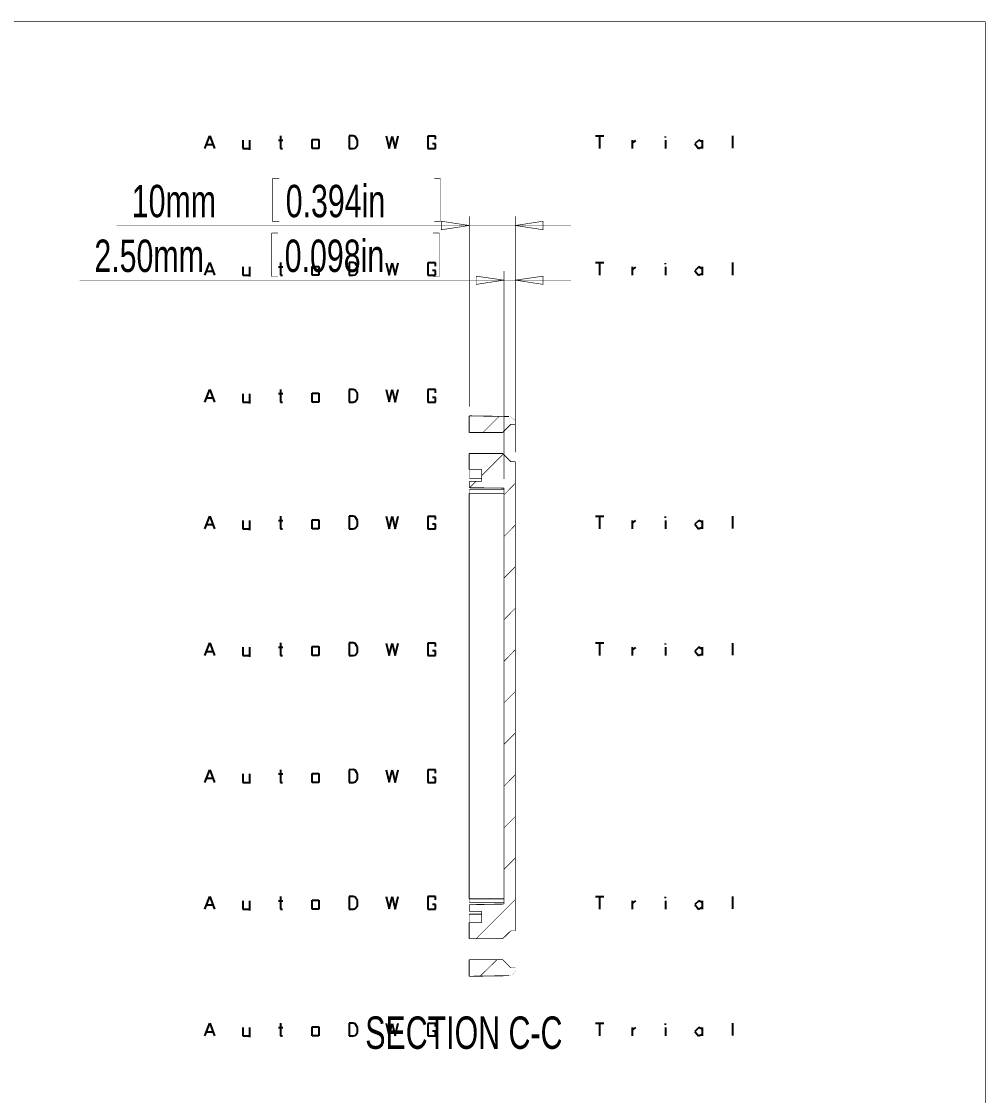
# Model space of a CAD drawing. Extents: x 5 to 426, y 3 to 277.
# Drawn here: x 322.3 to 426.3, y 160.7 to 276.6 of the extents above; entities that cross this region are included whole.
import ezdxf

# ---------------------------------------------------------------- set-up
doc = ezdxf.new("R2010")
doc.units = 0
doc.header["$MEASUREMENT"] = 0
for name, color, linetype in [('at_Entity', 7, 'Continuous'), ('at_Rect', 7, 'Continuous'), ('at_Solid', 7, 'Continuous'), ('at_Text', 7, 'Continuous')]:
    doc.layers.add(name, color=color, linetype=linetype)

msp = doc.modelspace()

# ---------------------------------------------------------------- linework, layer by layer
at = {"color": 28}
for p, q in [((342.08, 262.93), (342.6, 264.3)), ((342.27, 263.38), (342.92, 263.38)), ((342.6, 264.3), (343.12, 262.93)), ((346.18, 263.83), (346.18, 262.93)), ((346.9, 263.83), (346.9, 262.79)), ((350.02, 263.84), (350.48, 263.84)), ((350.22, 264.29), (350.22, 262.93)), ((353.67, 263.9), (354.38, 263.9)), ((353.67, 262.93), (353.67, 263.9)), ((354.38, 263.9), (354.38, 262.93)), ((358.1, 264.3), (357.65, 264.29)), ((357.65, 264.29), (357.65, 262.93)), ((358.31, 264.23), (358.1, 264.3)), ((358.3, 262.98), (358.54, 263.3)), ((358.54, 263.84), (358.31, 264.23)), ((358.54, 263.3), (358.54, 263.84)), ((361.63, 264.29), (361.96, 262.94)), ((361.96, 262.94), (362.28, 264.28)), ((362.28, 264.28), (362.61, 262.93)), ((362.61, 262.93), (362.93, 264.29)), ((366.98, 264.27), (366.15, 264.27)), ((366.15, 264.27), (366.15, 262.93)), ((366.98, 263.44), (366.65, 263.44)), ((366.97, 263.93), (366.98, 264.27)), ((366.97, 262.93), (366.98, 263.44)), ((346.18, 262.93), (346.9, 262.93)), ((350.22, 262.93), (350.44, 262.93)), ((354.38, 262.93), (353.67, 262.93)), ((357.65, 262.93), (358.09, 262.93)), ((358.09, 262.93), (358.3, 262.98)), ((366.15, 262.93), (366.97, 262.93)), ((342.08, 221.87), (342.6, 223.24)), ((342.6, 223.24), (343.12, 221.87)), ((346.18, 222.78), (346.18, 221.87)), ((346.9, 222.78), (346.9, 221.74)), ((350.02, 222.79), (350.48, 222.79)), ((350.22, 223.24), (350.22, 221.87)), ((353.67, 222.85), (354.38, 222.85)), ((353.67, 221.87), (353.67, 222.85)), ((354.38, 222.85), (354.38, 221.87)), ((358.1, 223.25), (357.65, 223.24)), ((357.65, 223.24), (357.65, 221.87)), ((358.31, 223.17), (358.1, 223.25)), ((358.54, 222.79), (358.31, 223.17)), ((358.54, 222.25), (358.54, 222.79)), ((361.63, 223.24), (361.96, 221.89)), ((361.96, 221.89), (362.28, 223.23)), ((362.28, 223.23), (362.61, 221.88)), ((362.61, 221.88), (362.93, 223.24)), ((366.98, 223.22), (366.15, 223.22)), ((366.15, 223.22), (366.15, 221.87)), ((366.97, 222.88), (366.98, 223.22)), ((342.27, 222.33), (342.92, 222.33)), ((346.18, 221.87), (346.9, 221.87)), ((350.22, 221.87), (350.44, 221.87)), ((354.38, 221.87), (353.67, 221.87)), ((357.65, 221.87), (358.09, 221.87)), ((358.09, 221.87), (358.3, 221.93)), ((358.3, 221.93), (358.54, 222.25)), ((366.15, 221.87), (366.97, 221.87)), ((366.98, 222.39), (366.65, 222.39)), ((366.97, 221.87), (366.98, 222.39)), ((342.08, 180.82), (342.6, 182.19)), ((342.6, 182.19), (343.12, 180.82)), ((350.22, 182.19), (350.22, 180.82)), ((358.1, 182.2), (357.65, 182.19)), ((357.65, 182.19), (357.65, 180.82)), ((358.31, 182.12), (358.1, 182.2)), ((358.54, 181.74), (358.31, 182.12)), ((361.63, 182.18), (361.96, 180.84)), ((361.96, 180.84), (362.28, 182.18)), ((362.28, 182.18), (362.61, 180.82)), ((362.61, 180.82), (362.93, 182.18)), ((366.98, 182.17), (366.15, 182.17)), ((366.15, 182.17), (366.15, 180.82)), ((366.97, 181.82), (366.98, 182.17)), ((342.27, 181.28), (342.92, 181.28)), ((346.18, 181.73), (346.18, 180.82)), ((346.9, 181.73), (346.9, 180.69)), ((350.02, 181.73), (350.48, 181.73)), ((353.67, 181.79), (354.38, 181.79)), ((353.67, 180.82), (353.67, 181.79)), ((354.38, 181.79), (354.38, 180.82)), ((358.09, 180.82), (358.3, 180.88)), ((358.3, 180.88), (358.54, 181.19)), ((358.54, 181.19), (358.54, 181.74)), ((366.98, 181.34), (366.65, 181.34)), ((366.97, 180.82), (366.98, 181.34)), ((346.18, 180.82), (346.9, 180.82)), ((350.22, 180.82), (350.44, 180.82)), ((354.38, 180.82), (353.67, 180.82)), ((357.65, 180.82), (358.09, 180.82)), ((366.15, 180.82), (366.97, 180.82))]:
    msp.add_line(p, q, dxfattribs=at)
at = {"layer": 'at_Entity', "color": 28}
for p, q in [((384.24, 250.61), (385.14, 250.61)), ((384.69, 250.61), (384.69, 249.24)), ((391.79, 250.44), (391.79, 250.56)), ((399.03, 250.61), (399.02, 249.27)), ((388.2, 250.15), (388.2, 249.24)), ((388.21, 249.84), (388.6, 250.13)), ((391.79, 250.15), (391.79, 249.24)), ((395.39, 250.15), (394.98, 249.74)), ((394.98, 249.74), (395.38, 249.24)), ((395.38, 249.24), (395.77, 249.44)), ((395.77, 249.95), (395.39, 250.15)), ((395.76, 250.15), (395.76, 249.25)), ((384.24, 209.56), (385.14, 209.56)), ((384.69, 209.56), (384.69, 208.19)), ((388.2, 209.09), (388.2, 208.19)), ((388.21, 208.79), (388.6, 209.08)), ((391.79, 209.39), (391.79, 209.51)), ((391.79, 209.1), (391.79, 208.19)), ((395.39, 209.09), (394.98, 208.68)), ((395.77, 208.9), (395.39, 209.09)), ((395.76, 209.1), (395.76, 208.2)), ((399.03, 209.55), (399.02, 208.22)), ((394.98, 208.68), (395.38, 208.19)), ((395.38, 208.19), (395.77, 208.39)), ((384.24, 168.51), (385.14, 168.51)), ((384.69, 168.51), (384.69, 167.14)), ((391.79, 168.33), (391.79, 168.46)), ((399.03, 168.5), (399.02, 167.17)), ((388.2, 168.04), (388.2, 167.14)), ((388.21, 167.74), (388.6, 168.03)), ((391.79, 168.05), (391.79, 167.14)), ((395.39, 168.04), (394.98, 167.63)), ((394.98, 167.63), (395.38, 167.14)), ((395.38, 167.14), (395.77, 167.33)), ((395.77, 167.85), (395.39, 168.04)), ((395.76, 168.05), (395.76, 167.15))]:
    msp.add_line(p, q, dxfattribs=at)
at = {"layer": 'at_Entity', "color": 9}
for points in [[(426.32, 276.61, 0.0636, 0.0636, 0), (4.8, 276.61, 0.0636, 0.0636, 0)], [(426.32, 276.61, 0.0636, 0.0636, 0), (426.32, 2.93, 0.0636, 0.0636, 0)]]:
    msp.add_lwpolyline(points, format="xyseb", dxfattribs=at)
at = {"layer": 'at_Entity', "color": 0}
for points in [[(349.4, 259.7, 0.0636, 0.0636, 0), (349.4, 255.04, 0.0636, 0.0636, 0)], [(349.4, 259.7, 0.0636, 0.0636, 0), (350.11, 259.7, 0.0636, 0.0636, 0)], [(367.51, 259.7, 0.0636, 0.0636, 0), (366.84, 259.7, 0.0636, 0.0636, 0)], [(367.51, 259.7, 0.0636, 0.0636, 0), (367.51, 255.04, 0.0636, 0.0636, 0)], [(349.4, 255.04, 0.0636, 0.0636, 0), (350.11, 255.04, 0.0636, 0.0636, 0)], [(367.51, 255.04, 0.0636, 0.0636, 0), (366.84, 255.04, 0.0636, 0.0636, 0)], [(370.61, 254.62, 0.0636, 0.0636, 0), (367.61, 254.16, 0.0636, 0.0636, 0), (367.61, 255.08, 0.0636, 0.0636, 0)], [(370.61, 235.06, 0.0636, 0.0636, 0), (370.61, 255.61, 0.0636, 0.0636, 0)], [(375.59, 230.12, 0.0636, 0.0636, 0), (375.59, 255.61, 0.0636, 0.0636, 0)], [(375.59, 254.62, 0.0636, 0.0636, 0), (378.59, 255.08, 0.0636, 0.0636, 0), (378.59, 254.16, 0.0636, 0.0636, 0)], [(370.61, 254.62, 0.0636, 0.0636, 0), (332.56, 254.62, 0.0636, 0.0636, 0)], [(375.59, 254.62, 0.0636, 0.0636, 0), (370.61, 254.62, 0.0636, 0.0636, 0)], [(375.59, 254.62, 0.0636, 0.0636, 0), (381.59, 254.62, 0.0636, 0.0636, 0)], [(349.29, 253.81, 0.0636, 0.0636, 0), (349.29, 249.11, 0.0636, 0.0636, 0)], [(349.29, 253.81, 0.0636, 0.0636, 0), (349.96, 253.81, 0.0636, 0.0636, 0)], [(367.4, 253.81, 0.0636, 0.0636, 0), (366.7, 253.81, 0.0636, 0.0636, 0)], [(367.4, 253.81, 0.0636, 0.0636, 0), (367.4, 249.11, 0.0636, 0.0636, 0)], [(374.36, 227.26, 0.0636, 0.0636, 0), (374.36, 249.71, 0.0636, 0.0636, 0)], [(375.59, 230.12, 0.0636, 0.0636, 0), (375.59, 249.71, 0.0636, 0.0636, 0)], [(374.36, 248.72, 0.0636, 0.0636, 0), (328.54, 248.72, 0.0636, 0.0636, 0)], [(349.29, 249.11, 0.0636, 0.0636, 0), (349.96, 249.11, 0.0636, 0.0636, 0)], [(367.4, 249.11, 0.0636, 0.0636, 0), (366.7, 249.11, 0.0636, 0.0636, 0)], [(374.36, 248.72, 0.0636, 0.0636, 0), (371.36, 248.26, 0.0636, 0.0636, 0), (371.36, 249.15, 0.0636, 0.0636, 0)], [(375.59, 248.72, 0.0636, 0.0636, 0), (374.36, 248.72, 0.0636, 0.0636, 0)], [(375.59, 248.72, 0.0636, 0.0636, 0), (378.59, 249.15, 0.0636, 0.0636, 0), (378.59, 248.26, 0.0636, 0.0636, 0)], [(375.59, 248.72, 0.0636, 0.0636, 0), (381.59, 248.72, 0.0636, 0.0636, 0)], [(370.61, 234.07, 0.0883, 0.0883, 0), (374.89, 234, 0.0883, 0.0883, 0)], [(370.61, 232.27, 0.0883, 0.0883, 0), (370.61, 234.07, 0.0883, 0.0883, 0)], [(372.1, 232.27, 0.0636, 0.0636, 0), (373.83, 234, 0.0636, 0.0636, 0)], [(375.1, 233.16, 0.0883, 0.0883, 0), (374.22, 232.27, 0.0883, 0.0883, 0)], [(375.59, 233.23, 0.0127, 0.0127, 0), (375.59, 233.37, 0.0127, 0.0127, 0), (375.56, 233.51, 0.0127, 0.0127, 0), (375.49, 233.65, 0.0127, 0.0127, 0), (375.38, 233.76, 0.0127, 0.0127, 0), (375.27, 233.86, 0.0127, 0.0127, 0), (375.17, 233.93, 0.0127, 0.0127, 0), (375.03, 233.97, 0.0127, 0.0127, 0), (374.89, 234, 0.0127, 0.0127, 0)], [(375.59, 233.16, 0.0494, 0.0494, 0), (375.1, 233.16, 0.0494, 0.0494, 0)], [(375.1, 229.13, 0.00353, 0.00353, 0), (375.1, 229.17, 0.00353, 0.00353, 0), (375.1, 229.24, 0.00353, 0.00353, 0), (375.1, 229.38, 0.00353, 0.00353, 0), (375.1, 229.56, 0.00353, 0.00353, 0), (375.1, 229.77, 0.00353, 0.00353, 0), (375.1, 230.05, 0.00353, 0.00353, 0), (375.1, 230.33, 0.00353, 0.00353, 0), (375.1, 230.65, 0.00353, 0.00353, 0), (375.1, 230.97, 0.00353, 0.00353, 0), (375.1, 231.29, 0.00353, 0.00353, 0), (375.1, 231.64, 0.00353, 0.00353, 0), (375.1, 231.96, 0.00353, 0.00353, 0), (375.1, 232.24, 0.00353, 0.00353, 0), (375.1, 232.49, 0.00353, 0.00353, 0), (375.1, 232.73, 0.00353, 0.00353, 0), (375.1, 232.91, 0.00353, 0.00353, 0), (375.1, 233.02, 0.00353, 0.00353, 0), (375.1, 233.12, 0.00353, 0.00353, 0), (375.1, 233.16, 0.00353, 0.00353, 0)], [(375.59, 233.16, 0.00706, 0.00706, 0), (375.59, 233.23, 0.00706, 0.00706, 0)], [(375.59, 229.13, 0.00353, 0.00353, 0), (375.59, 229.17, 0.00353, 0.00353, 0), (375.59, 229.24, 0.00353, 0.00353, 0), (375.59, 229.38, 0.00353, 0.00353, 0), (375.59, 229.56, 0.00353, 0.00353, 0), (375.59, 229.77, 0.00353, 0.00353, 0), (375.59, 230.05, 0.00353, 0.00353, 0), (375.59, 230.33, 0.00353, 0.00353, 0), (375.59, 230.65, 0.00353, 0.00353, 0), (375.59, 230.97, 0.00353, 0.00353, 0), (375.59, 231.29, 0.00353, 0.00353, 0), (375.59, 231.64, 0.00353, 0.00353, 0), (375.59, 231.96, 0.00353, 0.00353, 0), (375.59, 232.24, 0.00353, 0.00353, 0), (375.59, 232.49, 0.00353, 0.00353, 0), (375.59, 232.73, 0.00353, 0.00353, 0), (375.59, 232.91, 0.00353, 0.00353, 0), (375.59, 233.02, 0.00353, 0.00353, 0), (375.59, 233.12, 0.00353, 0.00353, 0), (375.59, 233.16, 0.00353, 0.00353, 0)], [(374.22, 232.27, 0.0883, 0.0883, 0), (370.61, 232.27, 0.0883, 0.0883, 0)], [(370.61, 230.01, 0.00353, 0.00353, 0), (370.61, 230.05, 0.00353, 0.00353, 0), (370.61, 230.12, 0.00353, 0.00353, 0), (370.61, 230.26, 0.00353, 0.00353, 0), (370.61, 230.44, 0.00353, 0.00353, 0), (370.61, 230.65, 0.00353, 0.00353, 0), (370.61, 230.9, 0.00353, 0.00353, 0), (370.61, 231.14, 0.00353, 0.00353, 0), (370.61, 231.39, 0.00353, 0.00353, 0), (370.61, 231.64, 0.00353, 0.00353, 0), (370.61, 231.85, 0.00353, 0.00353, 0), (370.61, 232.03, 0.00353, 0.00353, 0), (370.61, 232.17, 0.00353, 0.00353, 0), (370.61, 232.24, 0.00353, 0.00353, 0), (370.61, 232.27, 0.00353, 0.00353, 0)], [(374.22, 230.01, 0.00353, 0.00353, 0), (374.22, 230.05, 0.00353, 0.00353, 0), (374.22, 230.12, 0.00353, 0.00353, 0), (374.22, 230.26, 0.00353, 0.00353, 0), (374.22, 230.44, 0.00353, 0.00353, 0), (374.22, 230.65, 0.00353, 0.00353, 0), (374.22, 230.9, 0.00353, 0.00353, 0), (374.22, 231.14, 0.00353, 0.00353, 0), (374.22, 231.39, 0.00353, 0.00353, 0), (374.22, 231.64, 0.00353, 0.00353, 0), (374.22, 231.85, 0.00353, 0.00353, 0), (374.22, 232.03, 0.00353, 0.00353, 0), (374.22, 232.17, 0.00353, 0.00353, 0), (374.22, 232.24, 0.00353, 0.00353, 0), (374.22, 232.27, 0.00353, 0.00353, 0)], [(370.61, 230.01, 0.0883, 0.0883, 0), (374.22, 230.01, 0.0883, 0.0883, 0)], [(370.61, 228.29, 0.0883, 0.0883, 0), (370.61, 230.01, 0.0883, 0.0883, 0)], [(371.96, 227.61, 0.0636, 0.0636, 0), (374.29, 229.94, 0.0636, 0.0636, 0)], [(374.22, 230.01, 0.0883, 0.0883, 0), (375.1, 229.13, 0.0883, 0.0883, 0)], [(375.1, 229.13, 0.0494, 0.0494, 0), (375.59, 229.13, 0.0494, 0.0494, 0)], [(375.59, 178.48, 0.0883, 0.0883, 0), (375.59, 229.13, 0.0883, 0.0883, 0)], [(370.61, 228.29, 0.0883, 0.0883, 0), (371.96, 228.29, 0.0883, 0.0883, 0)], [(370.61, 227.33, 0.0883, 0.0883, 0), (371.96, 227.33, 0.0883, 0.0883, 0)], [(370.61, 227.33, 0.0176, 0.0176, 0), (370.61, 227.54, 0.0176, 0.0176, 0), (370.61, 227.79, 0.0176, 0.0176, 0), (370.61, 228.11, 0.0176, 0.0176, 0), (370.61, 228.29, 0.0176, 0.0176, 0)], [(370.61, 227.01, 0.00353, 0.00353, 0), (370.61, 227.05, 0.00353, 0.00353, 0), (370.61, 227.08, 0.00353, 0.00353, 0), (370.61, 227.12, 0.00353, 0.00353, 0), (370.61, 227.16, 0.00353, 0.00353, 0), (370.61, 227.19, 0.00353, 0.00353, 0), (370.61, 227.26, 0.00353, 0.00353, 0), (370.61, 227.33, 0.00353, 0.00353, 0)], [(371.96, 228.29, 0.0883, 0.0883, 0), (371.96, 227.01, 0.0883, 0.0883, 0)], [(370.61, 227.01, 0.0883, 0.0883, 0), (371.96, 227.01, 0.0883, 0.0883, 0)], [(374.36, 226.27, 0.0883, 0.0883, 0), (370.61, 226.31, 0.0883, 0.0883, 0)], [(374.36, 226.1, 0.0883, 0.0883, 0), (370.61, 226.1, 0.0883, 0.0883, 0)], [(370.61, 226.31, 0.0706, 0.0706, 0), (370.61, 227.01, 0.0706, 0.0706, 0)], [(370.61, 226.1, 0.0388, 0.0388, 0), (370.61, 225.71, 0.0388, 0.0388, 0)], [(370.61, 226.31, 0.00353, 0.00353, 0), (370.61, 226.24, 0.00353, 0.00353, 0), (370.61, 226.2, 0.00353, 0.00353, 0), (370.61, 226.13, 0.00353, 0.00353, 0), (370.61, 226.1, 0.00353, 0.00353, 0)], [(370.65, 226.31, 0.0636, 0.0636, 0), (371.36, 227.01, 0.0636, 0.0636, 0)], [(374.36, 226.27, 0.0883, 0.0883, 0), (374.36, 181.37, 0.0883, 0.0883, 0)], [(374.36, 225.53, 0.0636, 0.0636, 0), (375.59, 226.8, 0.0636, 0.0636, 0)], [(374.36, 225.71, 0.0883, 0.0883, 0), (370.61, 225.71, 0.0883, 0.0883, 0)], [(370.61, 225.71, 0.0883, 0.0883, 0), (370.61, 181.94, 0.0883, 0.0883, 0)], [(374.36, 221.05, 0.0636, 0.0636, 0), (375.59, 222.28, 0.0636, 0.0636, 0)], [(374.36, 216.57, 0.0636, 0.0636, 0), (375.59, 217.8, 0.0636, 0.0636, 0)], [(374.36, 212.05, 0.0636, 0.0636, 0), (375.59, 213.32, 0.0636, 0.0636, 0)], [(374.36, 207.56, 0.0636, 0.0636, 0), (375.59, 208.83, 0.0636, 0.0636, 0)], [(374.36, 203.08, 0.0636, 0.0636, 0), (375.59, 204.32, 0.0636, 0.0636, 0)], [(374.36, 198.6, 0.0636, 0.0636, 0), (375.59, 199.83, 0.0636, 0.0636, 0)], [(374.36, 194.08, 0.0636, 0.0636, 0), (375.59, 195.35, 0.0636, 0.0636, 0)], [(374.36, 189.6, 0.0636, 0.0636, 0), (375.59, 190.83, 0.0636, 0.0636, 0)], [(374.36, 185.11, 0.0636, 0.0636, 0), (375.59, 186.35, 0.0636, 0.0636, 0)], [(374.36, 181.94, 0.0883, 0.0883, 0), (370.61, 181.94, 0.0883, 0.0883, 0)], [(374.36, 181.55, 0.0883, 0.0883, 0), (370.61, 181.55, 0.0883, 0.0883, 0)], [(370.61, 181.3, 0.0883, 0.0883, 0), (374.36, 181.37, 0.0883, 0.0883, 0)], [(370.61, 180.59, 0.0706, 0.0706, 0), (370.61, 181.3, 0.0706, 0.0706, 0)], [(370.61, 181.94, 0.0388, 0.0388, 0), (370.61, 181.55, 0.0388, 0.0388, 0)], [(370.61, 181.55, 0.00353, 0.00353, 0), (370.61, 181.48, 0.00353, 0.00353, 0), (370.61, 181.44, 0.00353, 0.00353, 0), (370.61, 181.37, 0.00353, 0.00353, 0), (370.61, 181.34, 0.00353, 0.00353, 0), (370.61, 181.3, 0.00353, 0.00353, 0)], [(371.36, 177.63, 0.0636, 0.0636, 0), (375.59, 181.87, 0.0636, 0.0636, 0)], [(371.96, 180.59, 0.0883, 0.0883, 0), (370.61, 180.59, 0.0883, 0.0883, 0)], [(370.61, 180.28, 0.0883, 0.0883, 0), (371.96, 180.28, 0.0883, 0.0883, 0)], [(370.61, 180.28, 0.00353, 0.00353, 0), (370.61, 180.35, 0.00353, 0.00353, 0), (370.61, 180.42, 0.00353, 0.00353, 0), (370.61, 180.49, 0.00353, 0.00353, 0), (370.61, 180.52, 0.00353, 0.00353, 0), (370.61, 180.56, 0.00353, 0.00353, 0), (370.61, 180.59, 0.00353, 0.00353, 0)], [(370.61, 179.36, 0.0176, 0.0176, 0), (370.61, 179.54, 0.0176, 0.0176, 0), (370.61, 179.82, 0.0176, 0.0176, 0), (370.61, 180.07, 0.0176, 0.0176, 0), (370.61, 180.28, 0.0176, 0.0176, 0)], [(371.96, 180.59, 0.0883, 0.0883, 0), (371.96, 179.36, 0.0883, 0.0883, 0)], [(371.96, 179.36, 0.0883, 0.0883, 0), (370.61, 179.36, 0.0883, 0.0883, 0)], [(370.61, 177.63, 0.0883, 0.0883, 0), (370.61, 179.36, 0.0883, 0.0883, 0)], [(374.22, 177.63, 0.0883, 0.0883, 0), (370.61, 177.63, 0.0883, 0.0883, 0)], [(370.61, 175.37, 0.00353, 0.00353, 0), (370.61, 175.41, 0.00353, 0.00353, 0), (370.61, 175.48, 0.00353, 0.00353, 0), (370.61, 175.62, 0.00353, 0.00353, 0), (370.61, 175.79, 0.00353, 0.00353, 0), (370.61, 176.01, 0.00353, 0.00353, 0), (370.61, 176.25, 0.00353, 0.00353, 0), (370.61, 176.5, 0.00353, 0.00353, 0), (370.61, 176.75, 0.00353, 0.00353, 0), (370.61, 176.99, 0.00353, 0.00353, 0), (370.61, 177.21, 0.00353, 0.00353, 0), (370.61, 177.38, 0.00353, 0.00353, 0), (370.61, 177.49, 0.00353, 0.00353, 0), (370.61, 177.59, 0.00353, 0.00353, 0), (370.61, 177.63, 0.00353, 0.00353, 0)], [(375.1, 178.48, 0.0883, 0.0883, 0), (374.22, 177.63, 0.0883, 0.0883, 0)], [(374.22, 175.37, 0.00353, 0.00353, 0), (374.22, 175.41, 0.00353, 0.00353, 0), (374.22, 175.48, 0.00353, 0.00353, 0), (374.22, 175.62, 0.00353, 0.00353, 0), (374.22, 175.79, 0.00353, 0.00353, 0), (374.22, 176.01, 0.00353, 0.00353, 0), (374.22, 176.25, 0.00353, 0.00353, 0), (374.22, 176.5, 0.00353, 0.00353, 0), (374.22, 176.75, 0.00353, 0.00353, 0), (374.22, 176.99, 0.00353, 0.00353, 0), (374.22, 177.21, 0.00353, 0.00353, 0), (374.22, 177.38, 0.00353, 0.00353, 0), (374.22, 177.49, 0.00353, 0.00353, 0), (374.22, 177.59, 0.00353, 0.00353, 0), (374.22, 177.63, 0.00353, 0.00353, 0)], [(375.59, 178.48, 0.0494, 0.0494, 0), (375.1, 178.48, 0.0494, 0.0494, 0)], [(375.1, 174.49, 0.00353, 0.00353, 0), (375.1, 174.52, 0.00353, 0.00353, 0), (375.1, 174.59, 0.00353, 0.00353, 0), (375.1, 174.74, 0.00353, 0.00353, 0), (375.1, 174.91, 0.00353, 0.00353, 0), (375.1, 175.12, 0.00353, 0.00353, 0), (375.1, 175.41, 0.00353, 0.00353, 0), (375.1, 175.69, 0.00353, 0.00353, 0), (375.1, 176.01, 0.00353, 0.00353, 0), (375.1, 176.32, 0.00353, 0.00353, 0), (375.1, 176.64, 0.00353, 0.00353, 0), (375.1, 176.99, 0.00353, 0.00353, 0), (375.1, 177.31, 0.00353, 0.00353, 0), (375.1, 177.59, 0.00353, 0.00353, 0), (375.1, 177.84, 0.00353, 0.00353, 0), (375.1, 178.09, 0.00353, 0.00353, 0), (375.1, 178.26, 0.00353, 0.00353, 0), (375.1, 178.37, 0.00353, 0.00353, 0), (375.1, 178.48, 0.00353, 0.00353, 0)], [(375.59, 174.49, 0.00353, 0.00353, 0), (375.59, 174.52, 0.00353, 0.00353, 0), (375.59, 174.59, 0.00353, 0.00353, 0), (375.59, 174.74, 0.00353, 0.00353, 0), (375.59, 174.91, 0.00353, 0.00353, 0), (375.59, 175.12, 0.00353, 0.00353, 0), (375.59, 175.41, 0.00353, 0.00353, 0), (375.59, 175.69, 0.00353, 0.00353, 0), (375.59, 176.01, 0.00353, 0.00353, 0), (375.59, 176.32, 0.00353, 0.00353, 0), (375.59, 176.64, 0.00353, 0.00353, 0), (375.59, 176.99, 0.00353, 0.00353, 0), (375.59, 177.31, 0.00353, 0.00353, 0), (375.59, 177.59, 0.00353, 0.00353, 0), (375.59, 177.84, 0.00353, 0.00353, 0), (375.59, 178.09, 0.00353, 0.00353, 0), (375.59, 178.26, 0.00353, 0.00353, 0), (375.59, 178.37, 0.00353, 0.00353, 0), (375.59, 178.48, 0.00353, 0.00353, 0)], [(370.61, 175.37, 0.0883, 0.0883, 0), (374.22, 175.37, 0.0883, 0.0883, 0)], [(370.61, 173.57, 0.0883, 0.0883, 0), (370.61, 175.37, 0.0883, 0.0883, 0)], [(371.81, 173.61, 0.0636, 0.0636, 0), (373.62, 175.37, 0.0636, 0.0636, 0)], [(374.22, 175.37, 0.0883, 0.0883, 0), (375.1, 174.49, 0.0883, 0.0883, 0)], [(374.89, 173.64, 0.0127, 0.0127, 0), (375.03, 173.68, 0.0127, 0.0127, 0), (375.17, 173.71, 0.0127, 0.0127, 0), (375.27, 173.78, 0.0127, 0.0127, 0), (375.38, 173.85, 0.0127, 0.0127, 0), (375.49, 173.99, 0.0127, 0.0127, 0), (375.56, 174.1, 0.0127, 0.0127, 0), (375.59, 174.24, 0.0127, 0.0127, 0), (375.59, 174.38, 0.0127, 0.0127, 0)], [(375.1, 174.49, 0.0494, 0.0494, 0), (375.59, 174.49, 0.0494, 0.0494, 0)], [(375.59, 174.38, 0.0106, 0.0106, 0), (375.59, 174.49, 0.0106, 0.0106, 0)], [(374.89, 173.64, 0.0883, 0.0883, 0), (370.61, 173.57, 0.0883, 0.0883, 0)]]:
    msp.add_lwpolyline(points, format="xyseb", dxfattribs=at)
at = {"layer": 'at_Entity', "color": 7}
for points in [[(370.61, 254.62, 0.0636, 0.0636, 0), (367.61, 254.16, 0.0636, 0.0636, 0), (367.61, 255.08, 0.0636, 0.0636, 0), (370.61, 254.62, 0.0636, 0.0636, 0)], [(375.59, 254.62, 0.0636, 0.0636, 0), (378.59, 255.08, 0.0636, 0.0636, 0), (378.59, 254.16, 0.0636, 0.0636, 0), (375.59, 254.62, 0.0636, 0.0636, 0)], [(374.36, 248.72, 0.0636, 0.0636, 0), (371.36, 248.26, 0.0636, 0.0636, 0), (371.36, 249.15, 0.0636, 0.0636, 0), (374.36, 248.72, 0.0636, 0.0636, 0)], [(375.59, 248.72, 0.0636, 0.0636, 0), (378.59, 249.15, 0.0636, 0.0636, 0), (378.59, 248.26, 0.0636, 0.0636, 0), (375.59, 248.72, 0.0636, 0.0636, 0)]]:
    msp.add_lwpolyline(points, format="xyseb", dxfattribs=at)
at = {"layer": 'at_Rect', "color": 28}
for p, q in [((384.24, 264.29), (385.14, 264.29)), ((384.69, 264.29), (384.69, 262.93)), ((388.2, 263.83), (388.2, 262.93)), ((388.21, 263.53), (388.6, 263.81)), ((391.79, 264.12), (391.79, 264.24)), ((391.79, 263.83), (391.79, 262.93)), ((395.39, 263.83), (394.98, 263.42)), ((394.98, 263.42), (395.38, 262.93)), ((395.77, 263.64), (395.39, 263.83)), ((395.76, 263.83), (395.76, 262.93)), ((399.03, 264.29), (399.02, 262.95)), ((395.38, 262.93), (395.77, 263.12)), ((384.24, 223.24), (385.14, 223.24)), ((384.69, 223.24), (384.69, 221.87)), ((388.2, 222.78), (388.2, 221.87)), ((388.21, 222.47), (388.6, 222.76)), ((391.79, 223.07), (391.79, 223.19)), ((391.79, 222.78), (391.79, 221.87)), ((395.39, 222.78), (394.98, 222.37)), ((395.77, 222.59), (395.39, 222.78)), ((395.76, 222.78), (395.76, 221.88)), ((399.03, 223.24), (399.02, 221.9)), ((394.98, 222.37), (395.38, 221.87)), ((395.38, 221.87), (395.77, 222.07)), ((384.24, 182.19), (385.14, 182.19)), ((384.69, 182.19), (384.69, 180.82)), ((391.79, 182.02), (391.79, 182.14)), ((399.03, 182.19), (399.02, 180.85)), ((388.2, 181.73), (388.2, 180.82)), ((388.21, 181.42), (388.6, 181.71)), ((391.79, 181.73), (391.79, 180.82)), ((395.39, 181.73), (394.98, 181.32)), ((394.98, 181.32), (395.38, 180.82)), ((395.38, 180.82), (395.77, 181.02)), ((395.77, 181.53), (395.39, 181.73)), ((395.76, 181.73), (395.76, 180.83))]:
    msp.add_line(p, q, dxfattribs=at)
at = {"layer": 'at_Solid', "color": 28}
for p, q in [((342.08, 235.56), (342.6, 236.93)), ((342.6, 236.93), (343.12, 235.56)), ((350.22, 236.93), (350.22, 235.56)), ((353.67, 236.53), (354.38, 236.53)), ((353.67, 235.56), (353.67, 236.53)), ((354.38, 236.53), (354.38, 235.56)), ((358.1, 236.93), (357.65, 236.93)), ((357.65, 236.93), (357.65, 235.56)), ((358.31, 236.86), (358.1, 236.93)), ((358.54, 236.48), (358.31, 236.86)), ((361.63, 236.92), (361.96, 235.58)), ((361.96, 235.58), (362.28, 236.91)), ((362.28, 236.91), (362.61, 235.56)), ((362.61, 235.56), (362.93, 236.92)), ((366.98, 236.91), (366.15, 236.91)), ((366.15, 236.91), (366.15, 235.56)), ((366.97, 236.56), (366.98, 236.91)), ((342.27, 236.01), (342.92, 236.01)), ((346.18, 236.46), (346.18, 235.56)), ((346.18, 235.56), (346.9, 235.56)), ((346.9, 236.46), (346.9, 235.42)), ((350.02, 236.47), (350.48, 236.47)), ((350.22, 235.56), (350.44, 235.56)), ((354.38, 235.56), (353.67, 235.56)), ((357.65, 235.56), (358.09, 235.56)), ((358.09, 235.56), (358.3, 235.61)), ((358.3, 235.61), (358.54, 235.93)), ((358.54, 235.93), (358.54, 236.48)), ((366.15, 235.56), (366.97, 235.56)), ((366.98, 236.07), (366.65, 236.07)), ((366.97, 235.56), (366.98, 236.07)), ((342.08, 194.51), (342.6, 195.87)), ((342.27, 194.96), (342.92, 194.96)), ((342.6, 195.87), (343.12, 194.51)), ((346.18, 195.41), (346.18, 194.51)), ((346.9, 195.41), (346.9, 194.37)), ((350.02, 195.42), (350.48, 195.42)), ((350.22, 195.87), (350.22, 194.51)), ((353.67, 195.48), (354.38, 195.48)), ((353.67, 194.51), (353.67, 195.48)), ((354.38, 195.48), (354.38, 194.51)), ((358.1, 195.88), (357.65, 195.87)), ((357.65, 195.87), (357.65, 194.51)), ((358.31, 195.81), (358.1, 195.88)), ((358.3, 194.56), (358.54, 194.88)), ((358.54, 195.42), (358.31, 195.81)), ((358.54, 194.88), (358.54, 195.42)), ((361.63, 195.87), (361.96, 194.52)), ((361.96, 194.52), (362.28, 195.86)), ((362.28, 195.86), (362.61, 194.51)), ((362.61, 194.51), (362.93, 195.87)), ((366.98, 195.85), (366.15, 195.85)), ((366.15, 195.85), (366.15, 194.51)), ((366.98, 195.02), (366.65, 195.02)), ((366.97, 195.51), (366.98, 195.85)), ((366.97, 194.51), (366.98, 195.02)), ((346.18, 194.51), (346.9, 194.51)), ((350.22, 194.51), (350.44, 194.51)), ((354.38, 194.51), (353.67, 194.51)), ((357.65, 194.51), (358.09, 194.51)), ((358.09, 194.51), (358.3, 194.56)), ((366.15, 194.51), (366.97, 194.51))]:
    msp.add_line(p, q, dxfattribs=at)
at = {"layer": 'at_Text', "color": 28}
for p, q in [((342.08, 249.24), (342.6, 250.61)), ((342.6, 250.61), (343.12, 249.24)), ((350.22, 250.61), (350.22, 249.24)), ((358.1, 250.62), (357.65, 250.61)), ((357.65, 250.61), (357.65, 249.24)), ((358.31, 250.54), (358.1, 250.62)), ((358.54, 250.16), (358.31, 250.54)), ((361.63, 250.6), (361.96, 249.26)), ((361.96, 249.26), (362.28, 250.6)), ((362.28, 250.6), (362.61, 249.24)), ((362.61, 249.24), (362.93, 250.6)), ((366.98, 250.59), (366.15, 250.59)), ((366.15, 250.59), (366.15, 249.24)), ((366.97, 250.24), (366.98, 250.59)), ((342.27, 249.7), (342.92, 249.7)), ((346.18, 250.15), (346.18, 249.24)), ((346.9, 250.15), (346.9, 249.11)), ((350.02, 250.15), (350.48, 250.15)), ((353.67, 250.21), (354.38, 250.21)), ((353.67, 249.24), (353.67, 250.21)), ((354.38, 250.21), (354.38, 249.24)), ((358.09, 249.24), (358.3, 249.3)), ((358.3, 249.3), (358.54, 249.61)), ((358.54, 249.61), (358.54, 250.16)), ((366.98, 249.76), (366.65, 249.76)), ((366.97, 249.24), (366.98, 249.76)), ((346.18, 249.24), (346.9, 249.24)), ((350.22, 249.24), (350.44, 249.24)), ((354.38, 249.24), (353.67, 249.24)), ((357.65, 249.24), (358.09, 249.24)), ((366.15, 249.24), (366.97, 249.24)), ((342.08, 208.19), (342.6, 209.56)), ((342.6, 209.56), (343.12, 208.19)), ((346.18, 209.1), (346.18, 208.19)), ((346.9, 209.1), (346.9, 208.05)), ((350.02, 209.1), (350.48, 209.1)), ((350.22, 209.56), (350.22, 208.19)), ((353.67, 209.16), (354.38, 209.16)), ((353.67, 208.19), (353.67, 209.16)), ((354.38, 209.16), (354.38, 208.19)), ((358.1, 209.56), (357.65, 209.56)), ((357.65, 209.56), (357.65, 208.19)), ((358.31, 209.49), (358.1, 209.56)), ((358.54, 209.11), (358.31, 209.49)), ((358.54, 208.56), (358.54, 209.11)), ((361.63, 209.55), (361.96, 208.21)), ((361.96, 208.21), (362.28, 209.54)), ((362.28, 209.54), (362.61, 208.19)), ((362.61, 208.19), (362.93, 209.55)), ((366.98, 209.54), (366.15, 209.54)), ((366.15, 209.54), (366.15, 208.19)), ((366.98, 208.7), (366.65, 208.7)), ((366.97, 209.19), (366.98, 209.54)), ((366.97, 208.19), (366.98, 208.7)), ((342.27, 208.65), (342.92, 208.65)), ((346.18, 208.19), (346.9, 208.19)), ((350.22, 208.19), (350.44, 208.19)), ((354.38, 208.19), (353.67, 208.19)), ((357.65, 208.19), (358.09, 208.19)), ((358.09, 208.19), (358.3, 208.25)), ((358.3, 208.25), (358.54, 208.56)), ((366.15, 208.19), (366.97, 208.19)), ((342.08, 167.14), (342.6, 168.51)), ((342.6, 168.51), (343.12, 167.14)), ((350.22, 168.51), (350.22, 167.14)), ((358.1, 168.51), (357.65, 168.51)), ((357.65, 168.51), (357.65, 167.14)), ((358.31, 168.44), (358.1, 168.51)), ((358.54, 168.06), (358.31, 168.44)), ((361.63, 168.5), (361.96, 167.16)), ((361.96, 167.16), (362.28, 168.49)), ((362.28, 168.49), (362.61, 167.14)), ((362.61, 167.14), (362.93, 168.5)), ((366.98, 168.49), (366.15, 168.49)), ((366.15, 168.49), (366.15, 167.14)), ((366.97, 168.14), (366.98, 168.49)), ((342.27, 167.59), (342.92, 167.59)), ((346.18, 168.04), (346.18, 167.14)), ((346.18, 167.14), (346.9, 167.14)), ((346.9, 168.04), (346.9, 167)), ((350.02, 168.05), (350.48, 168.05)), ((350.22, 167.14), (350.44, 167.14)), ((353.67, 168.11), (354.38, 168.11)), ((353.67, 167.14), (353.67, 168.11)), ((354.38, 167.14), (353.67, 167.14)), ((354.38, 168.11), (354.38, 167.14)), ((357.65, 167.14), (358.09, 167.14)), ((358.09, 167.14), (358.3, 167.19)), ((358.3, 167.19), (358.54, 167.51)), ((358.54, 167.51), (358.54, 168.06)), ((366.15, 167.14), (366.97, 167.14)), ((366.98, 167.65), (366.65, 167.65)), ((366.97, 167.14), (366.98, 167.65))]:
    msp.add_line(p, q, dxfattribs=at)

# ---------------------------------------------------------------- texts
at = {"layer": 'at_Text', "color": 0, "width": 0.7}
for s, height, p in [('10mm', 3.499, (334.18, 255.51)), ('0.394in', 3.499, (350.8, 255.51)), ('2.50mm', 3.499, (330.14, 249.6)), ('0.098in', 3.499, (350.69, 249.6)), ('SECTION C-C', 3.4988, (359.39, 165.74))]:
    msp.add_text(s, height=height, rotation=0.0006, dxfattribs=at).set_placement(p)

doc.saveas('drawing.dxf')
